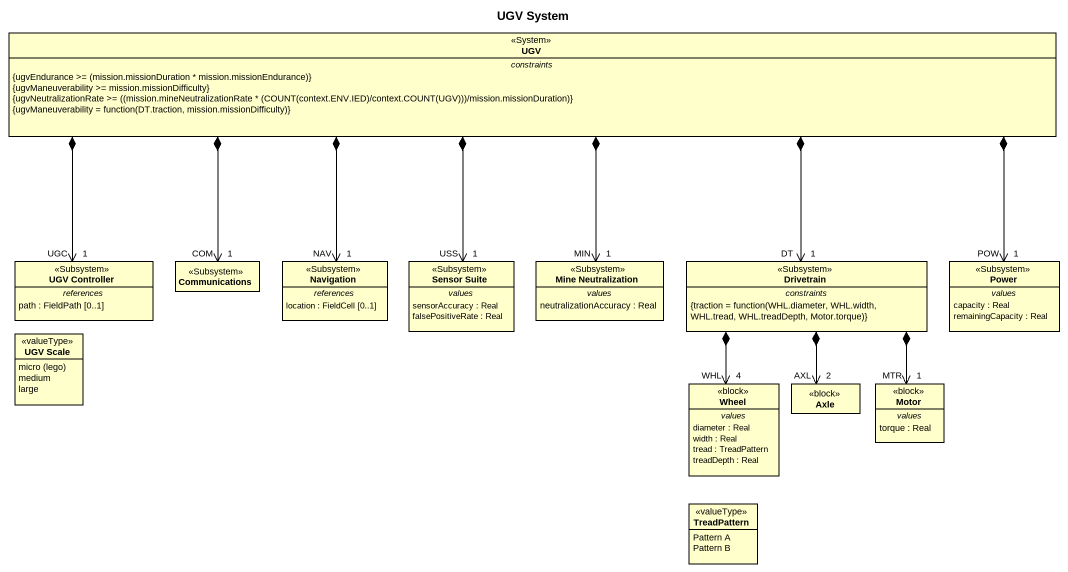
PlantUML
@startuml
title UGV System
hide circle
hide empty members
class UGV <<System>> {
  -- constraints --
  {field} {ugvEndurance >= (mission.missionDuration * mission.missionEndurance)}
  {ugvManeuverability >= mission.missionDifficulty}
  {field} {ugvNeutralizationRate >= ((mission.mineNeutralizationRate * (COUNT(context.ENV.IED)/context.COUNT(UGV)))/mission.missionDuration)}
  {field} {ugvManeuverability = function(DT.traction, mission.missionDifficulty)}
}
class "UGV Controller" as UGV_Controller <<Subsystem>> {
  -- references --
  path : FieldPath [0..1]
}
class Communications <<Subsystem>>
class Navigation <<Subsystem>> {
  -- references --
  location : FieldCell [0..1]
}
class "Sensor Suite" as Sensor_Suite <<Subsystem>> {
  -- values --
  sensorAccuracy : Real
  falsePositiveRate : Real
}
class "Mine Neutralization" as Mine_Neutralization <<Subsystem>> {
  -- values --
  neutralizationAccuracy : Real
}
class Drivetrain <<Subsystem>> {
  -- constraints --
  {field} {traction = function(WHL.diameter, WHL.width, WHL.tread, WHL.treadDepth, Motor.torque)}
}
class Power <<Subsystem>> {
  -- values --
  capacity : Real
  remainingCapacity : Real
}
enum "UGV Scale" as UGV_Scale <<valueType>> {
  {field} micro (lego)
  medium
  large
}
class Wheel <<block>> {
  -- values --
  diameter : Real
  width : Real
  tread : TreadPattern
  treadDepth : Real
}
class Axle <<block>>
class Motor <<block>> {
  -- values --
  torque : Real
}
enum TreadPattern <<valueType>> {
  Pattern A
  Pattern B
}
UGV *-left-> "UGC\n1" UGV_Controller
UGV *--> "COM\n1" Communications
UGV *--> "NAV\n1" Navigation
UGV *--> "USS\n1" Sensor_Suite
UGV *--> "MIN\n1" Mine_Neutralization
UGV *--> "DT\n1" Drivetrain
UGV *-right-> "POW\n1" Power
Drivetrain *--> "WHL\n4" Wheel
Drivetrain *--> "AXL\n2" Axle
Drivetrain *--> "MTR\n1" Motor
@enduml
